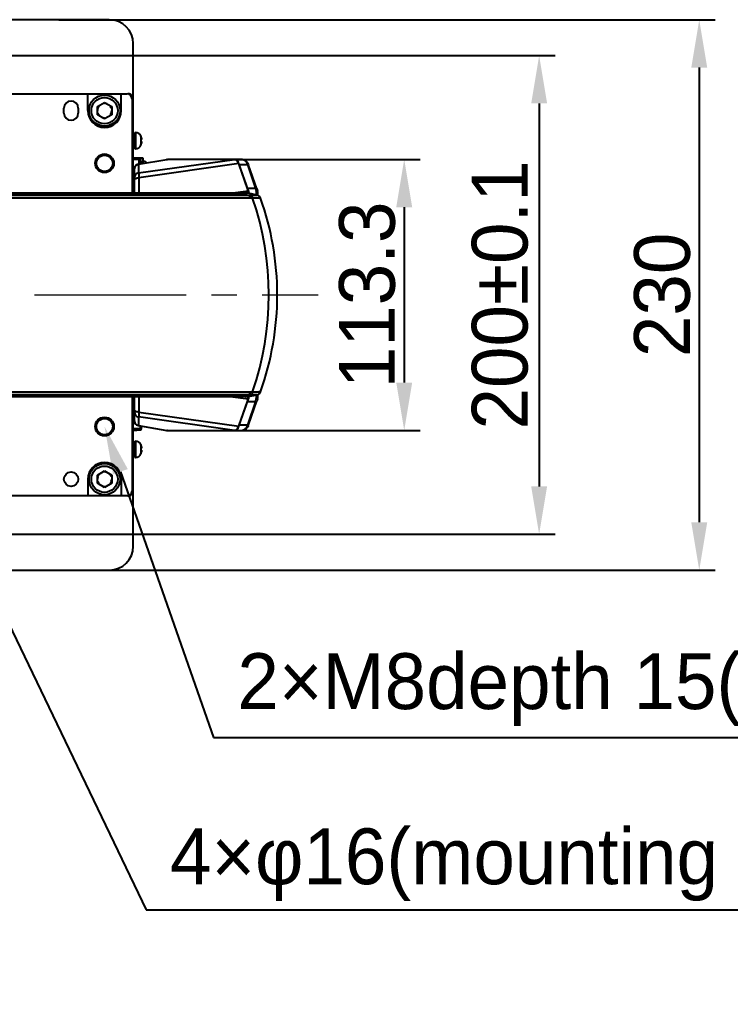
# Model space of a CAD drawing. Header units: millimetres. Extents: x 4061 to 8240, y 107 to 1541.
# Drawn here: x 7009.7 to 7098.9, y 580.7 to 704.4 of the extents above; entities that cross this region are included whole.
import ezdxf
from ezdxf import colors
from ezdxf.entities.mleader import LeaderData, LeaderLine
from ezdxf.math import Vec2, Vec3

# ---------------------------------------------------------------- set-up
doc = ezdxf.new("R2010")
doc.units = ezdxf.units.MM
doc.linetypes.add('CENTER2', pattern=[28.575, 19.05, -3.175, 3.175, -3.175])
doc.layers.add('中心线层', color=7, linetype='CENTER2', lineweight=0)
doc.layers.add('轮廓实线层', color=7, linetype='Continuous', lineweight=30)
doc.styles.add('思源黑', font='SourceHanSansCN-Normal.ttf')
doc.dimstyles.new('尺寸标注_3_10比例', dxfattribs={"dimtxt": 7, "dimasz": 6, "dimexe": 2, "dimexo": 1.5, "dimgap": 1, "dimtad": 1, "dimdec": 1, "dimlfac": 3.333333, "dimdsep": 46, "dimtxsty": '思源黑', "dimcen": 0.09, "dimadec": 0, "dimazin": 0, "dimtp": 0.01, "dimtm": 0.01, "dimtfac": 1, "dimtdec": 1, "dimtofl": 0, "dimtmove": 0, "dimatfit": 3, "dimfxl": 0, "dimtolj": 1, "dimarcsym": 0})

# ---------------------------------------------------------------- blocks, each defined once
blk = doc.blocks.new('*D1410')
at = {"layer": 'Defpoints', "color": 0}
for p in [(7002.96, 699.87), (7002.96, 639.87), (7074.89, 639.87)]:
    blk.add_point(p, dxfattribs=at)
at = {"layer": '轮廓实线层', "color": 0, "lineweight": -2}
for p, q in [((7004.46, 699.87), (7076.89, 699.87)), ((7074.89, 693.87), (7074.89, 645.87)), ((7004.46, 639.87), (7076.89, 639.87))]:
    blk.add_line(p, q, dxfattribs=at)
at = {"layer": '轮廓实线层', "color": 0}
for points in [[(7075.89, 693.87), (7073.89, 693.87), (7074.89, 699.87)], [(7073.89, 645.87), (7075.89, 645.87), (7074.89, 639.87)]]:
    blk.add_solid(points, dxfattribs=at)
at = {"layer": '轮廓实线层', "color": 0, "insert": (7069.99, 669.87), "char_height": 7, "attachment_point": 5, "rotation": 90, "style": '思源黑'}
blk.add_mtext('\\A1;200±0.1', dxfattribs=at)
blk = doc.blocks.new('*D1411')
at = {"layer": 'Defpoints', "color": 0}
for p in [(7013.12, 704.37), (7012.8, 635.37), (7094.98, 635.37)]:
    blk.add_point(p, dxfattribs=at)
at = {"layer": '轮廓实线层', "color": 0, "lineweight": -2}
for p, q in [((7014.62, 704.37), (7096.98, 704.37)), ((7094.98, 698.37), (7094.98, 641.37)), ((7014.3, 635.37), (7096.98, 635.37))]:
    blk.add_line(p, q, dxfattribs=at)
at = {"layer": '轮廓实线层', "color": 0}
for points in [[(7095.98, 698.37), (7093.98, 698.37), (7094.98, 704.37)], [(7093.98, 641.37), (7095.98, 641.37), (7094.98, 635.37)]]:
    blk.add_solid(points, dxfattribs=at)
at = {"layer": '轮廓实线层', "color": 0, "insert": (7090.35, 669.87), "char_height": 7, "attachment_point": 5, "rotation": 90, "style": '思源黑'}
blk.add_mtext('\\A1;230', dxfattribs=at)
blk = doc.blocks.new('*D1412')
at = {"layer": 'Defpoints', "color": 0}
for p in [(7033.58, 686.86), (7031.96, 652.88), (7057.96, 652.88)]:
    blk.add_point(p, dxfattribs=at)
at = {"layer": '轮廓实线层', "color": 0, "lineweight": -2}
for p, q in [((7035.08, 686.86), (7059.96, 686.86)), ((7057.96, 680.86), (7057.96, 658.88)), ((7033.46, 652.88), (7059.96, 652.88))]:
    blk.add_line(p, q, dxfattribs=at)
at = {"layer": '轮廓实线层', "color": 0}
for points in [[(7058.96, 680.86), (7056.96, 680.86), (7057.96, 686.86)], [(7056.96, 658.88), (7058.96, 658.88), (7057.96, 652.88)]]:
    blk.add_solid(points, dxfattribs=at)
at = {"layer": '轮廓实线层', "color": 0, "insert": (7053.33, 669.87), "char_height": 7, "attachment_point": 5, "rotation": 90, "style": '思源黑'}
blk.add_mtext('\\A1;113.3', dxfattribs=at)

msp = doc.modelspace()

# ---------------------------------------------------------------- linework, layer by layer
for p, q in [((7020.955, 704.369), (6941.455, 704.369)), ((7023.955, 682.606), (7023.955, 701.369)), ((7002.404, 695.069), (7023.205, 695.069)), ((7018.255, 692.969), (7018.255, 695.069)), ((7019.455, 693.488), (7020.355, 694.008)), ((7020.355, 694.008), (7021.255, 693.488)), ((7022.455, 692.969), (7022.455, 695.069)), ((7023.805, 694.469), (7023.805, 682.606)), ((7015.255, 692.669), (7015.255, 693.269)), ((7017.055, 693.269), (7017.055, 692.669)), ((7019.455, 692.449), (7019.455, 693.488)), ((7021.255, 693.488), (7021.255, 692.449)), ((7020.355, 691.93), (7019.455, 692.449)), ((7021.255, 692.449), (7020.355, 691.93)), ((7024.168, 690.239), (7024.258, 690.239)), ((7024.168, 688.199), (7024.168, 690.239)), ((7024.258, 690.239), (7024.258, 688.199)), ((7023.955, 690.003), (7024.168, 690.003)), ((7024.923, 689.796), (7024.923, 688.642)), ((7024.949, 689.729), (7024.943, 689.729)), ((7025.027, 689.346), (7024.943, 689.346)), ((7024.943, 689.091), (7025.027, 689.091)), ((7023.955, 688.434), (7024.168, 688.434)), ((7024.168, 688.199), (7024.258, 688.199)), ((7024.943, 688.709), (7024.948, 688.709)), ((7025.19, 686.995), (7023.955, 686.995)), ((7024.705, 686.834), (7023.955, 686.834)), ((7024.605, 686.258), (7028.171, 686.86)), ((7024.622, 685.158), (7036.671, 686.86)), ((7024.855, 686.939), (7024.705, 686.939)), ((7024.705, 686.3), (7024.705, 686.939)), ((7024.855, 686.939), (7024.855, 686.301)), ((7025.158, 686.654), (7025.068, 686.654)), ((7025.068, 686.337), (7025.068, 686.654)), ((7025.158, 686.654), (7025.158, 686.353)), ((7028.171, 686.86), (7028.119, 686.855)), ((7028.171, 686.86), (7028.275, 686.861)), ((7037.659, 686.861), (7028.275, 686.861)), ((7023.955, 685.934), (7024.171, 685.934)), ((7024.105, 682.606), (7024.105, 685.665)), ((7024.605, 686.258), (7024.622, 686.257)), ((7024.622, 686.257), (7024.622, 685.158)), ((7037.212, 686.338), (7024.668, 684.566)), ((7025.068, 686.418), (7024.855, 686.418)), ((7038.405, 682.907), (7037.212, 686.338)), ((7037.235, 686.217), (7038.274, 686.217)), ((7038.276, 683.223), (7037.235, 686.217)), ((7038.274, 686.217), (7039.316, 683.223)), ((7039.476, 683.15), (7038.434, 686.145)), ((7023.955, 684.544), (7024.105, 684.544)), ((7024.668, 684.566), (7024.668, 682.606)), ((7024.105, 683.654), (7023.955, 683.654)), ((7023.955, 683.058), (7024.105, 683.058)), ((7036.101, 682.619), (7038.405, 682.907)), ((7039.316, 683.223), (7038.276, 683.223)), ((7038.43, 682.845), (7038.43, 682.636)), ((7037.313, 682.619), (6997.674, 682.619)), ((6997.732, 682.606), (7037.31, 682.606)), ((6998.125, 682.389), (7038.369, 682.389)), ((7038.653, 682.005), (6998.409, 682.005)), ((7037.313, 682.619), (7038.369, 682.389)), ((7038.424, 682.618), (7038.409, 682.616)), ((7039.487, 682.389), (7038.43, 682.619)), ((7039.56, 682.366), (7039.6, 682.366)), ((6997.644, 657.119), (7037.313, 657.119)), ((6997.732, 657.131), (7037.31, 657.131)), ((7038.369, 657.348), (6998.125, 657.348)), ((6998.409, 657.732), (7038.653, 657.732)), ((7023.805, 657.131), (7023.805, 645.269)), ((7023.955, 638.369), (7023.955, 657.131)), ((7024.105, 654.072), (7024.105, 657.131)), ((7024.668, 657.131), (7024.668, 655.172)), ((7036.101, 657.119), (7038.405, 656.831)), ((7037.212, 653.399), (7038.405, 656.831)), ((7038.369, 657.348), (7037.313, 657.119)), ((7038.395, 657.122), (7038.416, 657.121)), ((7038.416, 657.121), (7038.429, 657.119)), ((7038.43, 657.119), (7039.487, 657.349)), ((7038.43, 657.023), (7038.43, 656.893)), ((7039.845, 657.587), (7039.924, 657.737)), ((7039.923, 657.734), (7039.924, 657.737)), ((7024.105, 656.68), (7023.955, 656.68)), ((7023.955, 656.084), (7024.105, 656.084)), ((7037.235, 653.52), (7038.276, 656.515)), ((7039.316, 656.515), (7038.274, 653.52)), ((7038.276, 656.515), (7039.316, 656.515)), ((7038.434, 653.593), (7039.476, 656.588)), ((7023.955, 655.19), (7024.105, 655.19)), ((7024.105, 654.966), (7023.955, 654.966)), ((7023.955, 654.826), (7024.105, 654.826)), ((7036.671, 652.877), (7024.622, 654.58)), ((7024.622, 654.58), (7024.622, 653.481)), ((7024.668, 655.172), (7037.212, 653.399)), ((7025.005, 653.099), (7023.955, 653.099)), ((7024.622, 653.481), (7024.605, 653.479)), ((7024.605, 653.479), (7028.171, 652.877)), ((7024.855, 652.949), (7024.855, 653.437)), ((7025.005, 653.099), (7025.005, 653.411)), ((7038.274, 653.52), (7037.235, 653.52)), ((7023.955, 652.949), (7024.855, 652.949)), ((7023.955, 652.919), (7024.405, 652.919)), ((7024.405, 652.949), (7024.405, 652.919)), ((7028.119, 652.882), (7028.171, 652.877)), ((7028.275, 652.877), (7028.171, 652.877)), ((7028.275, 652.877), (7037.659, 652.877)), ((7023.955, 651.303), (7024.168, 651.303)), ((7024.168, 651.539), (7024.258, 651.539)), ((7024.168, 649.499), (7024.168, 651.539)), ((7024.258, 651.539), (7024.258, 649.499)), ((7024.923, 651.096), (7024.923, 649.942)), ((7024.949, 651.029), (7024.943, 651.029)), ((7025.027, 650.646), (7024.943, 650.646)), ((7023.955, 649.734), (7024.168, 649.734)), ((7024.168, 649.499), (7024.258, 649.499)), ((7024.943, 650.391), (7025.027, 650.391)), ((7024.943, 650.009), (7024.948, 650.009)), ((7019.455, 647.288), (7020.355, 647.808)), ((7019.455, 646.249), (7019.455, 647.288)), ((7020.355, 647.808), (7021.255, 647.288)), ((7021.255, 647.288), (7021.255, 646.249)), ((7018.255, 646.769), (7018.255, 644.669)), ((7020.355, 645.73), (7019.455, 646.249)), ((7021.255, 646.249), (7020.355, 645.73)), ((7022.455, 646.769), (7022.455, 644.669)), ((7023.205, 644.669), (7002.839, 644.669)), ((6941.455, 635.369), (7020.955, 635.369))]:
    msp.add_line(p, q)
for points in [[(7024.605, 686.258), (7024.364, 686.16), (7024.174, 685.945), (7024.105, 685.667)], [(7024.105, 654.071), (7024.174, 653.792), (7024.364, 653.578), (7024.604, 653.479)]]:
    msp.add_lwpolyline(points)
for centre, radius in [((7020.355, 692.969), 1.95), ((7020.355, 692.969), 1.65), ((7020.355, 686.369), 1.17), ((7020.355, 686.369), 1.02), ((7020.355, 653.369), 1.17), ((7020.355, 653.369), 1.02), ((7020.355, 646.769), 1.95), ((7020.355, 646.769), 1.65), ((7016.155, 646.769), 0.9)]:
    msp.add_circle(centre, radius)
for centre, radius, start, end in [((7020.955, 701.369), 3, 0, 90), ((7016.155, 693.269), 0.9, 0, 180), ((7020.355, 692.969), 0.9, 69.9997, 90), ((7023.205, 694.469), 0.6, 0, 90), ((7023.355, 694.469), 0.6, 0, 92.43151), ((7016.155, 692.669), 0.9, 180, 0), ((7020.355, 692.969), 2.1, 180, 0), ((7020.355, 692.969), 0.9, 139.99763, 180), ((7020.355, 692.969), 0.9, 199.99763, 240), ((7020.355, 692.969), 0.9, 19.99763, 60), ((7020.355, 692.969), 0.9, 319.99763, 0), ((7020.355, 692.969), 0.9, 249.9997, 270), ((7024.258, 689.519), 0.72, 22.61979, 89.99977), ((7023.538, 689.219), 1.495, 4.89378, 22.61986), ((7023.538, 689.219), 1.495, 337.38014, 355.10622), ((7023.538, 689.219), 1.411, 354.81427, 5.18573), ((7024.258, 688.919), 0.72, 270, 337.38021), ((7025.158, 685.934), 0.72, 44.68143, 90), ((7017.103, 685.562), 8.213, 7.52498, 10.0484), ((7036.619, 686.488), 0.373, 82.76098, 89.98145), ((7036.777, 685.57), 1.755, 19.11195, 23.81034), ((7036.758, 682.397), 2.69, 5.78896, 12.03235), ((7037.145, 682.39), 2.454, 5.75331, 11.9834), ((7038.272, 718.56), 35.949, 269.08185, 269.65911), ((7038.652, 672.959), 9.046, 88.20465, 89.99397), ((7003.96, 669.869), 37.02, 340.86972, 19.13004), ((7036.495, 682.367), 2.955, 0.57878, 5.83813), ((7039.358, 681.803), 0.6, 19.70158, 77.26857), ((7036.932, 682.367), 2.668, 359.98452, 5.79517), ((7006.03, 669.869), 36, 340.30593, 19.69406), ((7038.272, 621.185), 35.941, 90.34051, 90.91819), ((7038.652, 666.788), 9.055, 270.0048, 271.79235), ((7037.092, 657.271), 2.349, 343.90414, 347.93222), ((7036.758, 657.341), 2.69, 347.96765, 354.21104), ((7036.495, 657.37), 2.955, 354.16187, 359.42122), ((7039.358, 657.935), 0.6, 282.7257, 340.29842), ((7037.145, 657.347), 2.454, 348.01132, 354.24168), ((7036.932, 657.371), 2.668, 354.19985, 0.01553), ((7037.35, 657.197), 2.081, 340.85523, 343.89196), ((7024.855, 653.099), 0.15, 270, 0), ((7035.516, 654.117), 1.82, 336.88212, 340.86464), ((7036.777, 654.168), 1.755, 336.18865, 340.88812), ((7024.258, 650.819), 0.72, 22.61979, 89.99977), ((7023.538, 650.519), 1.495, 4.89378, 22.61986), ((7023.538, 650.519), 1.411, 354.81427, 5.18573), ((7024.258, 650.219), 0.72, 270, 337.38021), ((7023.538, 650.519), 1.495, 337.38014, 355.10622), ((7020.355, 646.769), 2.1, 0, 180), ((7020.355, 646.769), 0.9, 139.99763, 180), ((7020.355, 646.769), 0.9, 69.9997, 90), ((7020.355, 646.769), 0.9, 19.99763, 60), ((7020.355, 646.769), 0.9, 199.99763, 240), ((7020.355, 646.769), 0.9, 249.9997, 270), ((7020.355, 646.769), 0.9, 319.99763, 0), ((7023.205, 645.269), 0.6, 270, 0), ((7023.355, 645.269), 0.6, 267.56849, 0), ((7020.955, 638.369), 3, 270, 0)]:
    msp.add_arc(centre, radius, start, end)
for centre, major_axis, ratio, start_param, end_param in [((7038.704, 683.248), (0.037, 0.606), 0.5685676, -4.079618, -3.949234), ((7038.363, 672.455), (2.197, 15.246), 0.7599003, 3.2399043, 3.2724518), ((7038.704, 656.489), (-0.037, 0.606), 0.5685676, 0.8076413, 0.9380253), ((7036.616, 654.093), (-0.08, 1.215), 0.5634289, 3.104695, 4.0684211)]:
    msp.add_ellipse(centre, major_axis=major_axis, ratio=ratio, start_param=start_param, end_param=end_param)
for points in [[(7036.856, 686.784), (7036.799, 686.822), (7036.734, 686.849), (7036.666, 686.858)], [(7036.895, 686.792), (7036.829, 686.834), (7036.749, 686.86), (7036.671, 686.86)], [(7037.068, 686.562), (7037.012, 686.647), (7036.941, 686.728), (7036.856, 686.784)], [(7037.235, 686.217), (7037.193, 686.338), (7037.139, 686.456), (7037.068, 686.562)], [(7037.659, 686.861), (7037.762, 686.861), (7037.868, 686.832), (7037.96, 686.782)], [(7037.96, 686.782), (7038.152, 686.677), (7038.293, 686.479), (7038.382, 686.278)], [(7038.108, 686.562), (7038.179, 686.456), (7038.232, 686.338), (7038.274, 686.217)], [(7024.113, 685.756), (7024.123, 685.818), (7024.144, 685.88), (7024.172, 685.937)], [(7024.172, 685.937), (7024.211, 686.013), (7024.268, 686.083), (7024.336, 686.135)], [(7024.336, 686.135), (7024.418, 686.198), (7024.519, 686.243), (7024.622, 686.257)], [(7038.274, 686.217), (7038.333, 686.217), (7038.415, 686.2), (7038.435, 686.145)], [(7024.105, 684.266), (7024.105, 684.352), (7024.188, 684.428), (7024.262, 684.469)], [(7024.262, 684.469), (7024.384, 684.536), (7024.529, 684.561), (7024.668, 684.566)], [(7038.35, 682.957), (7038.331, 683.047), (7038.307, 683.136), (7038.276, 683.223)], [(7039.476, 683.15), (7039.457, 683.205), (7039.374, 683.223), (7039.316, 683.223)], [(7039.316, 683.223), (7039.346, 683.136), (7039.37, 683.047), (7039.389, 682.957)], [(7039.476, 683.15), (7039.504, 683.068), (7039.527, 682.984), (7039.545, 682.9)], [(7037.696, 682.616), (7037.611, 682.618), (7037.526, 682.617), (7037.441, 682.618)], [(7038.301, 682.613), (7038.22, 682.611), (7038.139, 682.612), (7038.058, 682.612)], [(7038.369, 682.389), (7038.465, 682.39), (7038.562, 682.39), (7038.658, 682.384)], [(7039.924, 682.001), (7039.859, 682.185), (7039.673, 682.346), (7039.481, 682.386)], [(7038.276, 656.515), (7038.339, 656.694), (7038.376, 656.881), (7038.395, 657.07)], [(7038.657, 657.352), (7038.561, 657.349), (7038.465, 657.346), (7038.369, 657.351)], [(7039.545, 656.838), (7039.527, 656.753), (7039.504, 656.669), (7039.476, 656.588)], [(7039.481, 657.352), (7039.623, 657.381), (7039.76, 657.47), (7039.845, 657.587)], [(7039.316, 656.515), (7039.374, 656.515), (7039.457, 656.532), (7039.476, 656.588)], [(7036.856, 652.953), (7036.941, 653.01), (7037.012, 653.09), (7037.068, 653.176)], [(7037.068, 653.176), (7037.116, 653.247), (7037.156, 653.324), (7037.189, 653.402)], [(7038.435, 653.593), (7038.415, 653.538), (7038.333, 653.52), (7038.274, 653.52)], [(7036.619, 652.877), (7036.702, 652.877), (7036.787, 652.908), (7036.856, 652.953)]]:
    msp.add_open_spline(points, degree=3)
for points, knots in [([(7037.212, 686.338), (7037.194, 686.39), (7037.123, 686.561), (7037.006, 686.721), (7036.895, 686.792)], [0, 0, 0, 0, 0.2941284, 1, 1, 1, 1]), ([(7037.659, 686.861), (7037.788, 686.861), (7037.968, 686.752), (7038.077, 686.607), (7038.108, 686.562)], [0, 0, 0, 0, 0.7027995, 1, 1, 1, 1]), ([(7024.105, 685.665), (7024.105, 685.68), (7024.107, 685.71), (7024.11, 685.74), (7024.113, 685.756)], [0, 0, 0, 0, 0.4927277, 1, 1, 1, 1]), ([(7024.622, 685.158), (7024.482, 685.138), (7024.21, 684.994), (7024.105, 684.704), (7024.105, 684.566)], [0, 0, 0, 0, 0.5041219, 1, 1, 1, 1]), ([(7024.622, 685.158), (7024.625, 685.139), (7024.639, 684.941), (7024.655, 684.744), (7024.668, 684.566)], [0, 0, 0, 0, 0.0970463, 1, 1, 1, 1]), ([(7037.441, 682.618), (7037.42, 682.618), (7037.377, 682.619), (7037.335, 682.619), (7037.313, 682.619)], [0, 0, 0, 0, 0.500022, 1, 1, 1, 1]), ([(7038.416, 682.617), (7038.403, 682.615), (7038.364, 682.614), (7038.326, 682.613), (7038.301, 682.613)], [0, 0, 0, 0, 0.3457531, 1, 1, 1, 1]), ([(7038.369, 682.389), (7038.479, 682.352), (7038.594, 682.203), (7038.642, 682.051), (7038.653, 682.005)], [0, 0, 0, 0, 0.7128517, 1, 1, 1, 1]), ([(7038.657, 682.386), (7038.772, 682.383), (7038.969, 682.383), (7039.24, 682.366), (7039.373, 682.394), (7039.475, 682.368), (7039.481, 682.386)], [0, 0, 0, 0, 0.4185517, 0.7341594, 0.9302384, 1, 1, 1, 1]), ([(7038.657, 682.386), (7038.767, 682.35), (7038.88, 682.199), (7038.926, 682.047), (7038.935, 682.001)], [0, 0, 0, 0, 0.7105524, 1, 1, 1, 1]), ([(7039.924, 682.001), (7039.917, 682.022), (7039.795, 681.983), (7039.637, 682.024), (7039.311, 681.999), (7039.074, 682.002), (7038.935, 682.001)], [0, 0, 0, 0, 0.0675868, 0.2634669, 0.5793944, 1, 1, 1, 1]), ([(7038.059, 657.126), (7038.097, 657.126), (7038.207, 657.126), (7038.316, 657.126), (7038.387, 657.123)], [0, 0, 0, 0, 0.3518167, 1, 1, 1, 1]), ([(7038.653, 657.732), (7038.642, 657.687), (7038.594, 657.534), (7038.479, 657.385), (7038.369, 657.348)], [0, 0, 0, 0, 0.2871481, 1, 1, 1, 1]), ([(7038.935, 657.737), (7038.926, 657.691), (7038.88, 657.538), (7038.767, 657.387), (7038.657, 657.352)], [0, 0, 0, 0, 0.2894478, 1, 1, 1, 1]), ([(7039.481, 657.352), (7039.475, 657.37), (7039.373, 657.344), (7039.24, 657.371), (7038.969, 657.354), (7038.772, 657.355), (7038.657, 657.352)], [0, 0, 0, 0, 0.0697787, 0.2658726, 0.5814602, 1, 1, 1, 1]), ([(7038.935, 657.737), (7039.074, 657.735), (7039.311, 657.739), (7039.637, 657.715), (7039.795, 657.756), (7039.917, 657.716), (7039.924, 657.737)], [0, 0, 0, 0, 0.4208225, 0.7370202, 0.9327811, 1, 1, 1, 1]), ([(7039.481, 657.352), (7039.482, 657.351), (7039.482, 657.345), (7039.489, 657.35), (7039.492, 657.352)], [0, 0, 0, 0, 0.2491825, 1, 1, 1, 1]), ([(7024.151, 655.358), (7024.137, 655.375), (7024.115, 655.411), (7024.105, 655.452), (7024.105, 655.471)], [0, 0, 0, 0, 0.5380987, 1, 1, 1, 1]), ([(7024.105, 655.172), (7024.105, 655.033), (7024.21, 654.744), (7024.482, 654.599), (7024.622, 654.58)], [0, 0, 0, 0, 0.4958787, 1, 1, 1, 1]), ([(7024.668, 655.172), (7024.519, 655.176), (7024.322, 655.209), (7024.175, 655.329), (7024.151, 655.358)], [0, 0, 0, 0, 0.7983748, 1, 1, 1, 1]), ([(7024.668, 655.172), (7024.662, 655.095), (7024.646, 654.898), (7024.638, 654.7), (7024.622, 654.58)], [0, 0, 0, 0, 0.3877379, 1, 1, 1, 1]), ([(7024.622, 653.481), (7024.483, 653.5), (7024.211, 653.644), (7024.105, 653.933), (7024.105, 654.073)], [0, 0, 0, 0, 0.5005329, 1, 1, 1, 1]), ([(7038.274, 653.52), (7038.242, 653.428), (7038.13, 653.154), (7037.866, 652.877), (7037.659, 652.877)], [0, 0, 0, 0, 0.3213305, 1, 1, 1, 1]), ([(7038.382, 653.459), (7038.346, 653.379), (7038.202, 653.1), (7037.889, 652.877), (7037.659, 652.877)], [0, 0, 0, 0, 0.2746285, 1, 1, 1, 1]), ([(7028.179, 652.889), (7028.195, 652.885), (7028.227, 652.879), (7028.259, 652.877), (7028.275, 652.877)], [0, 0, 0, 0, 0.5036256, 1, 1, 1, 1])]:
    msp.add_open_spline(points, degree=3, knots=knots)
at = {"layer": '中心线层'}
msp.add_line((6668.649, 669.869), (7047.166, 669.869), dxfattribs=at)

# ---------------------------------------------------------------- dimensions: what is measured, and where the dimension line sits
at = {"layer": '轮廓实线层'}
for base, p1, p2, picture, middle in [((7094.98, 635.369), (7013.115, 704.369), (7012.8, 635.369), '*D1411', (7094.98, 669.869)), ((7057.964, 652.877), (7033.579, 686.861), (7031.956, 652.877), '*D1412', (7057.964, 669.869))]:
    dim = msp.add_linear_dim(base=base, p1=p1, p2=p2, angle=90, dimstyle='尺寸标注_3_10比例', dxfattribs=at)
    dim.commit()
    dim.dimension.update_dxf_attribs({"geometry": picture, "text_midpoint": middle, "dimtype": 160})
dim = msp.add_linear_dim(base=(7074.894, 639.869), p1=(7002.955, 699.869), p2=(7002.955, 639.869), angle=90, text='<>±0.1', dimstyle='尺寸标注_3_10比例', dxfattribs=at)
dim.commit()
dim.dimension.update_dxf_attribs({"geometry": '*D1410', "text_midpoint": (7074.894, 669.869), "dimtype": 160})

# ---------------------------------------------------------------- leaders
ml = msp.add_multileader_mtext('Standard')
ml.set_content('{\\C256;2}×{\\C256;M8depth 15(Ring mounting hole）}', style='思源黑')
ml.set_leader_properties()
ml.build(insert=Vec2(0, 0))
ml.multileader.update_dxf_attribs({"text_left_attachment_type": 5, "text_right_attachment_type": 5, "dogleg_length": 1, "arrow_head_size": 6})
ctx = ml.context
ctx.base_point, ctx.char_height, ctx.arrow_head_size, ctx.plane_origin = Vec3(7035.026, 614.369), 7, 6, Vec3(7020.355, 653.369)
ctx.left_attachment, ctx.right_attachment = 5, 5
notes = []
notes.append((ctx, [(0, (1, 1, 0), (7034.026, 614.369), (1, 0), 1, [(0, [(7020.355, 653.369)], 0, [])])]))
ctx.mtext.insert, ctx.mtext.flow_direction = Vec3(7037.026, 624.946), 5
ml = msp.add_multileader_mtext('Standard')
ml.set_content('{\\C256;4}×φ{\\C256;16(mounting hole)}', style='思源黑')
ml.set_leader_properties()
ml.build(insert=Vec2(0, 0))
ml.multileader.update_dxf_attribs({"text_left_attachment_type": 5, "text_right_attachment_type": 5, "dogleg_length": 1, "arrow_head_size": 6})
ctx = ml.context
ctx.base_point, ctx.char_height, ctx.arrow_head_size, ctx.plane_origin = Vec3(7026.567, 592.784), 7, 6, Vec3(7002.911, 639.869)
ctx.left_attachment, ctx.right_attachment = 5, 5
notes.append((ctx, [(0, (1, 1, 0), (7025.567, 592.784), (1, 0), 1, [(0, [(7002.911, 639.869)], 0, [])])]))
ctx.mtext.insert, ctx.mtext.flow_direction = Vec3(7028.567, 602.987), 5
for ctx, leaders in notes:
    for number, flags, end, landing, length, lines in leaders:
        leader = LeaderData()
        leader.index, (leader.has_last_leader_line, leader.has_dogleg_vector, leader.attachment_direction) = number, flags
        leader.last_leader_point, leader.dogleg_vector, leader.dogleg_length = Vec3(end), Vec3(landing), length
        for number, points, colour, breaks in lines:
            line = LeaderLine()
            line.index, line.vertices, line.color, line.breaks = number, Vec3.list(points), colors.encode_raw_color(colour), breaks
            leader.lines.append(line)
        ctx.leaders.append(leader)

doc.saveas('drawing.dxf')
